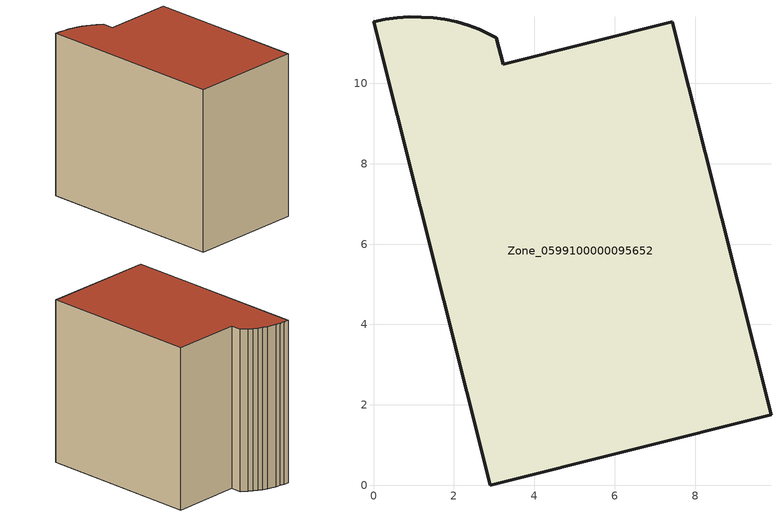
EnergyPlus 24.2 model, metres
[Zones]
Zone_0599100000095652
 floor ground (C_G): 1.48,11.63 1.78,11.59 2.07,11.53 2.36,11.45 2.64,11.34 3.06,11.14 3.23,10.48 7.43,11.53 9.89,1.75 2.91,0 0,11.53 0.29,11.59 0.59,11.64 0.89,11.66 z0
 wall outside (C_F): 7.43,11.53 3.23,10.48 3.06,11.14 2.64,11.34 2.36,11.45 2.07,11.53 1.78,11.59 1.48,11.63 0.89,11.66 0.59,11.64 0.29,11.59 0,11.53 2.91,0 9.89,1.75 7.43,11.53 z0:10.38
 roof outside (C_R): 0.59,11.64 0.29,11.59 0,11.53 2.91,0 9.89,1.75 7.43,11.53 3.23,10.48 3.06,11.14 2.64,11.34 2.36,11.45 2.07,11.53 1.78,11.59 1.48,11.63 0.89,11.66 z10.38
[BUILDING]
Pand.0599100000095652: North Axis=0; Terrain=City; Loads Convergence Tolerance Value=0.04; Temperature Convergence Tolerance Value=0.4; Solar Distribution=FullExterior; Maximum Number of Warmup Days=25; Minimum Number of Warmup Days=1
[Site:Location]
Rotterdam.The.Hague.AP_ZH_NLD Design_Conditions: Latitude=51.96; Longitude=4.45; Time Zone=1; Elevation=-4.5
[SITE:GROUNDTEMPERATURE:BUILDINGSURFACE]
18, 18, 18, 18, 18, 18, 18, 18, 18, 18, 18, 18
[MATERIAL] Thermal Absorptance=0.9; Solar Absorptance=0.7; Visible Absorptance=0.7
Name | Roughness | Thickness | Conductivity | Density | Specific Heat
G.TI.1992-2005 | MediumSmooth | 0.15 | 0.06 | 540 | 1210
F.TI.1992-2005 | Rough | 0.3 | 0.12 | 1920 | 840
R.TI.1992-2005 | MediumRough | 0.2 | 0.08 | 1500 | 1000
[CONSTRUCTION]
C_G: G.TI.1992-2005
C_F: F.TI.1992-2005
C_R: R.TI.1992-2005
[ZONE]
Zone_0599100000095652: Type=1; Multiplier=1; Ceiling Height=Autocalculate; Volume=Autocalculate; Floor Area=autocalculate; Part of Total Floor Area=Yes
[ZONEINFILTRATION:DESIGNFLOWRATE]
Infil_Zone_0599100000095652: Zone or ZoneList or Space or SpaceList=Zone_0599100000095652; Schedule=AlwaysOn; Design Flow Rate Calculation Method=Flow/Area; Flow Rate per Floor Area=0.0015; Constant Term Coefficient=1; Temperature Term Coefficient=0; Velocity Term Coefficient=0; Velocity Squared Term Coefficient=0
[HVACTEMPLATE:ZONE:IDEALLOADSAIRSYSTEM]
Zone_0599100000095652: Maximum Heating Supply Air Temperature=50; Minimum Cooling Supply Air Temperature=13; Maximum Heating Supply Air Humidity Ratio=0.0156; Minimum Cooling Supply Air Humidity Ratio=0.0077; Heating Limit=NoLimit; Cooling Limit=NoLimit; Dehumidification Control Type=ConstantSensibleHeatRatio; Cooling Sensible Heat Ratio=0.7; Dehumidification Setpoint=60; Humidification Control Type=None; Humidification Setpoint=30; Outdoor Air Method=None; Outdoor Air Flow Rate per Person=0.00944; Outdoor Air Flow Rate per Zone Floor Area=0; Outdoor Air Flow Rate per Zone=0; Demand Controlled Ventilation Type=None; Outdoor Air Economizer Type=NoEconomizer; Heat Recovery Type=None; Sensible Heat Recovery Effectiveness=0.7; Latent Heat Recovery Effectiveness=0.65
[ZONECONTROL:THERMOSTAT]
ThermostatControl_Zone_0599100000095652: Zone or ZoneList=Zone_0599100000095652; Control Type Schedule=DualSetpointControlType; Control 1=Thermostat_Zone_0599100000095652; Temperature Difference Between Cutout And Setpoint=0
[THERMOSTATSETPOINT:DUALSETPOINT]
Thermostat_Zone_0599100000095652: Heating Setpoint Temperature Schedule=HeatingSetpoint_Zone_0599100000095652; Cooling Setpoint Temperature Schedule=CoolingSetpoint_Zone_0599100000095652
[SCHEDULE:COMPACT]
HeatingSetpoint_Zone_0599100000095652: Through: 12/31, For: AllDays, Until: 24:00, 21
CoolingSetpoint_Zone_0599100000095652: Through: 12/31, For: AllDays, Until: 24:00, 24
DualSetpointControlType: Through: 12/31, For: AllDays, Until: 24:00, 4
AlwaysOn: Through: 12/31, For: AllDays, Until: 24:00, 1
